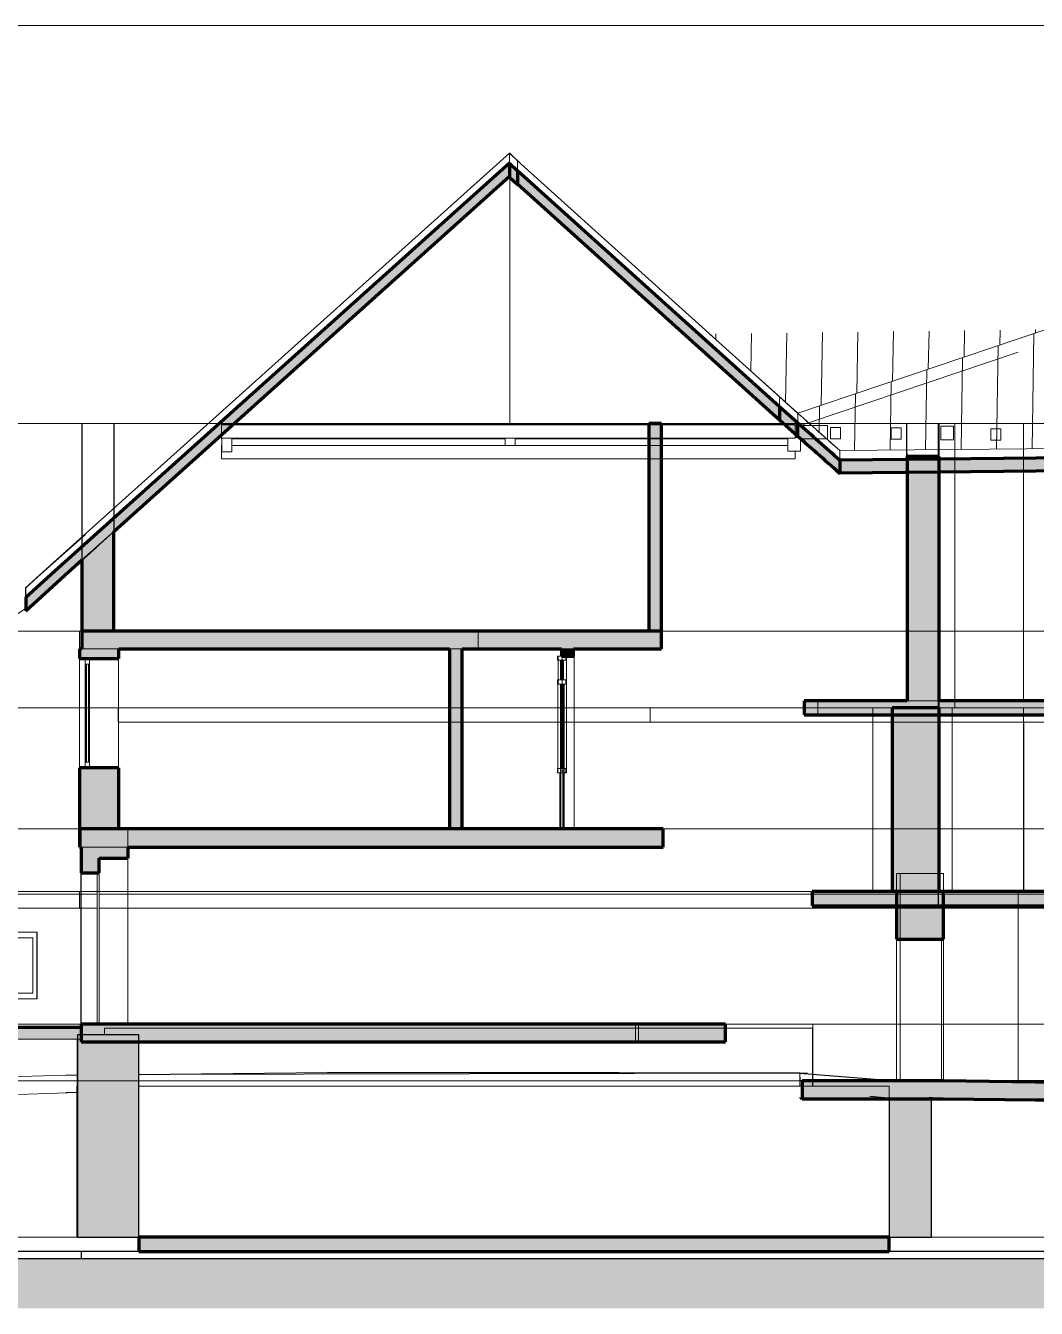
# Model space of a CAD drawing. Header units: millimetres. Extents: x -27417 to 27061, y -4000 to 14060.
# Drawn here: x -9175 to 5052, y -4000 to 14050 of the extents above; entities that cross this region are included whole.
import ezdxf

# ---------------------------------------------------------------- set-up
doc = ezdxf.new("R2010")
doc.units = ezdxf.units.MM
doc.linetypes.add('Verdeckt', pattern=[3, 2, -1])
for name, color, linetype, lineweight in [('A-DOOR', 31, 'Continuous', 18), ('A-FLOR', 192, 'Continuous', 18), ('A-FLOR-FNSH', 192, 'Continuous', 70), ('A-FLOR-LEVL', 51, 'Continuous', 9), ('A-FLOR-MCUT', 51, 'Continuous', 18), ('A-FLOR-PATT', 8, 'Continuous', 70), ('A-GLAZ', 151, 'Continuous', 18), ('A-GLAZ-CURT', 52, 'Continuous', 18), ('A-GLAZ-CWMG', 51, 'Continuous', 18), ('A-MASS', 70, 'Continuous', 18), ('A-ROOF', 132, 'Continuous', 18), ('A-ROOF-FNSH', 132, 'Continuous', 18), ('A-ROOF-PATT', 132, 'Continuous', 18), ('A-WALL', 113, 'Continuous', 18), ('A-WALL-PATT', 111, 'Continuous', 70), ('C-BLDG-PADS', 91, 'Continuous', 18), ('C-TOPO', 7, 'Continuous', 18), ('S-BEAM', 12, 'Continuous', 18), ('S-COLS', 52, 'Continuous', 18), ('S-STRS', 31, 'Continuous', 18)]:
    doc.layers.add(name, color=color, linetype=linetype, lineweight=lineweight)
pattern_1 = [(45, (1236.464, -253.343), (4.27728892, 7.12834346), [32.258, -16.129]), (135, (1236.464, -253.343), (4.27658181, -7.12763635), [32.258, -16.129])]

# ---------------------------------------------------------------- blocks, each defined once
blk = doc.blocks.new('Pfosten rechteckig - 6 x 12-419947-Längsschnitt 2-2')
at = {"layer": 'A-GLAZ-CWMG'}
for p, q in [((-1682, 5179), (-1680, 5179)), ((-1682, 5119), (-1680, 5119)), ((-1680, 5119), (-1680, 5179)), ((-1680, 5179), (-1634, 5179)), ((-1644, 5119), (-1680, 5119)), ((-1605, 5119), (-1644, 5119)), ((-1634, 5179), (-1560, 5179)), ((-1560, 5119), (-1605, 5119)), ((-1560, 5179), (-1562, 5179)), ((-1562, 5119), (-1560, 5119)), ((-1560, 5179), (-1560, 5119))]:
    blk.add_line(p, q, dxfattribs=at)
blk = doc.blocks.new('Systemelement - Verglasung-421635-Längsschnitt 2-2')
at = {"layer": 'A-GLAZ-CURT'}
for p, q in [((-1614, 5119), (-1644, 5119)), ((-1644, 5119), (-1644, 4844)), ((-1644, 5119), (-1637, 5119)), ((-1637, 5119), (-1607, 5119)), ((-1637, 5119), (-1635, 5119)), ((-1635, 5119), (-1605, 5119)), ((-1635, 5119), (-1635, 4844)), ((-1614, 4844), (-1614, 5119)), ((-1607, 5119), (-1614, 5119)), ((-1605, 5119), (-1607, 5119)), ((-1605, 4844), (-1605, 5119)), ((-1644, 4844), (-1614, 4844)), ((-1637, 4844), (-1644, 4844)), ((-1637, 4844), (-1607, 4844)), ((-1635, 4844), (-1637, 4844)), ((-1637, 4844), (-1637, 4844)), ((-1637, 4844), (-1637, 4844)), ((-1635, 4844), (-1605, 4844)), ((-1614, 4844), (-1607, 4844)), ((-1607, 4844), (-1607, 4844)), ((-1607, 4844), (-1605, 4844)), ((-1607, 4844), (-1607, 4844))]:
    blk.add_line(p, q, dxfattribs=at)
blk = doc.blocks.new('Pfosten rechteckig - 6 x 12-420021-Längsschnitt 2-2')
at = {"layer": 'A-GLAZ-CWMG'}
for p, q in [((-1634, 5179), (-1680, 5179)), ((-1680, 5179), (-1680, 5179)), ((-1680, 5179), (-1634, 5179)), ((-1680, 5179), (-1680, 5119)), ((-1680, 5179), (-1680, 5119)), ((-1680, 5119), (-1680, 4844)), ((-1680, 5119), (-1680, 4844)), ((-1560, 5179), (-1634, 5179)), ((-1634, 5179), (-1560, 5179)), ((-1560, 5179), (-1560, 5179)), ((-1560, 5179), (-1560, 5179)), ((-1560, 4784), (-1560, 5179)), ((-1560, 5179), (-1560, 4784)), ((-1680, 4844), (-1680, 4784)), ((-1680, 4844), (-1680, 4784)), ((-1647, 4784), (-1680, 4784)), ((-1680, 4784), (-1680, 4784)), ((-1680, 4784), (-1647, 4784)), ((-1644, 4784), (-1647, 4784)), ((-1647, 4784), (-1644, 4784)), ((-1607, 4784), (-1644, 4784)), ((-1644, 4784), (-1607, 4784)), ((-1595, 4784), (-1607, 4784)), ((-1607, 4784), (-1595, 4784)), ((-1562, 4784), (-1595, 4784)), ((-1595, 4784), (-1562, 4784)), ((-1562, 4784), (-1562, 4784)), ((-1560, 4784), (-1562, 4784)), ((-1562, 4784), (-1562, 4784)), ((-1562, 4784), (-1560, 4784)), ((-1560, 4784), (-1560, 4784)), ((-1560, 4784), (-1560, 4784))]:
    blk.add_line(p, q, dxfattribs=at)
blk = doc.blocks.new('Systemelement - Holzverschalung-420022-Längsschnitt 2-2')
at = {"layer": 'A-GLAZ-CURT'}
for p, q in [((-1647, 4784), (-1644, 4784)), ((-1647, 3595), (-1647, 4784)), ((-1647, 4784), (-1645, 4784)), ((-1645, 4784), (-1644, 4784)), ((-1645, 4784), (-1645, 4784)), ((-1645, 4784), (-1645, 3595)), ((-1644, 4784), (-1607, 4784)), ((-1644, 4784), (-1607, 4784)), ((-1607, 4784), (-1595, 4784)), ((-1607, 4784), (-1597, 4784)), ((-1595, 4784), (-1597, 4784)), ((-1597, 4784), (-1597, 3595)), ((-1595, 3595), (-1595, 4784)), ((-1595, 4784), (-1595, 4784)), ((-1604, 3535), (-1654, 3535)), ((-1654, 3535), (-1654, 2750)), ((-1654, 3535), (-1647, 3535)), ((-1647, 3535), (-1647, 3595)), ((-1647, 3535), (-1597, 3535)), ((-1647, 3535), (-1647, 3535)), ((-1645, 3595), (-1645, 3565)), ((-1645, 3565), (-1595, 3565)), ((-1645, 3565), (-1645, 3535)), ((-1645, 3535), (-1645, 2750)), ((-1604, 2750), (-1604, 3535)), ((-1597, 3535), (-1604, 3535)), ((-1597, 3595), (-1597, 3535)), ((-1597, 3535), (-1597, 3535)), ((-1595, 3565), (-1595, 3595)), ((-1595, 3535), (-1595, 3565)), ((-1595, 2750), (-1595, 3535)), ((-1654, 2750), (-1604, 2750)), ((-1647, 2750), (-1654, 2750)), ((-1647, 2750), (-1597, 2750)), ((-1645, 2750), (-1647, 2750)), ((-1645, 2750), (-1595, 2750)), ((-1604, 2750), (-1597, 2750)), ((-1597, 2750), (-1595, 2750))]:
    blk.add_line(p, q, dxfattribs=at)
blk = doc.blocks.new('Pfosten rechteckig - 6 x 12-419829-Längsschnitt 2-2')
at = {"layer": 'A-GLAZ-CWMG'}
for p, q in [((-1569, 4844), (-1689, 4844)), ((-1689, 4844), (-1689, 4784)), ((-1689, 4844), (-1682, 4844)), ((-1689, 4784), (-1569, 4784)), ((-1689, 4784), (-1682, 4784)), ((-1682, 4784), (-1682, 4844)), ((-1682, 4844), (-1644, 4844)), ((-1644, 4784), (-1682, 4784)), ((-1644, 4844), (-1607, 4844)), ((-1607, 4784), (-1644, 4784)), ((-1607, 4844), (-1562, 4844)), ((-1562, 4784), (-1607, 4784)), ((-1569, 4784), (-1569, 4844)), ((-1562, 4844), (-1569, 4844)), ((-1569, 4784), (-1562, 4784)), ((-1562, 4844), (-1562, 4784))]:
    blk.add_line(p, q, dxfattribs=at)
blk = doc.blocks.new('Pfosten rechteckig - 6 x 12-419848-Längsschnitt 2-2')
at = {"layer": 'A-GLAZ-CWMG'}
for p, q in [((-1569, 5179), (-1689, 5179)), ((-1689, 5179), (-1689, 5119)), ((-1689, 5179), (-1682, 5179)), ((-1689, 5119), (-1569, 5119)), ((-1689, 5119), (-1682, 5119)), ((-1569, 5119), (-1569, 5179)), ((-1562, 5179), (-1569, 5179)), ((-1569, 5119), (-1562, 5119))]:
    blk.add_line(p, q, dxfattribs=at)
blk = doc.blocks.new('Pfosten rechteckig - 6 x 12-419950-Längsschnitt 2-2')
at = {"layer": 'A-GLAZ-CWMG'}
for p, q in [((-1644, 4844), (-1682, 4844)), ((-1682, 4844), (-1682, 4784)), ((-1682, 4844), (-1680, 4844)), ((-1682, 4784), (-1644, 4784)), ((-1682, 4784), (-1680, 4784)), ((-1680, 4784), (-1680, 4844)), ((-1680, 4844), (-1644, 4844)), ((-1647, 4784), (-1680, 4784)), ((-1644, 4784), (-1647, 4784)), ((-1644, 4844), (-1605, 4844)), ((-1607, 4844), (-1644, 4844)), ((-1607, 4784), (-1644, 4784)), ((-1644, 4784), (-1607, 4784)), ((-1562, 4844), (-1607, 4844)), ((-1595, 4784), (-1607, 4784)), ((-1607, 4784), (-1562, 4784)), ((-1605, 4844), (-1562, 4844)), ((-1562, 4784), (-1595, 4784)), ((-1562, 4844), (-1562, 4844)), ((-1562, 4844), (-1560, 4844)), ((-1562, 4844), (-1562, 4844)), ((-1562, 4784), (-1562, 4844)), ((-1560, 4844), (-1562, 4844)), ((-1562, 4784), (-1562, 4784)), ((-1560, 4784), (-1562, 4784)), ((-1562, 4784), (-1562, 4784)), ((-1562, 4784), (-1560, 4784)), ((-1560, 4844), (-1560, 4784))]:
    blk.add_line(p, q, dxfattribs=at)
blk = doc.blocks.new('Systemelement - Verglasung-419837-Längsschnitt 2-2')
at = {"layer": 'A-GLAZ-CURT'}
for p, q in [((-1614, 4784), (-1644, 4784)), ((-1644, 4784), (-1644, 3595)), ((-1644, 4784), (-1637, 4784)), ((-1637, 4784), (-1607, 4784)), ((-1637, 4784), (-1637, 3595)), ((-1614, 3595), (-1614, 4784)), ((-1607, 4784), (-1614, 4784)), ((-1607, 3595), (-1607, 4784)), ((-1644, 3595), (-1614, 3595)), ((-1637, 3595), (-1644, 3595)), ((-1637, 3595), (-1607, 3595)), ((-1614, 3595), (-1607, 3595))]:
    blk.add_line(p, q, dxfattribs=at)
blk = doc.blocks.new('Pfosten rechteckig - 6 x 12-V1-Längsschnitt 2-2')
at = {"layer": 'A-GLAZ-CWMG'}
for p, q in [((-1569, 3595), (-1689, 3595)), ((-1689, 3595), (-1689, 3535)), ((-1689, 3595), (-1682, 3595)), ((-1689, 3535), (-1569, 3535)), ((-1689, 3535), (-1682, 3535)), ((-1682, 3535), (-1682, 3595)), ((-1682, 3595), (-1644, 3595)), ((-1654, 3535), (-1682, 3535)), ((-1597, 3535), (-1654, 3535)), ((-1644, 3595), (-1607, 3595)), ((-1607, 3595), (-1562, 3595)), ((-1562, 3535), (-1597, 3535)), ((-1569, 3535), (-1569, 3595)), ((-1562, 3595), (-1569, 3595)), ((-1569, 3535), (-1562, 3535)), ((-1562, 3595), (-1562, 3535))]:
    blk.add_line(p, q, dxfattribs=at)
blk = doc.blocks.new('Pfosten rechteckig - 6 x 12-419849-Längsschnitt 2-2')
at = {"layer": 'A-GLAZ-CWMG'}
for p, q in [((-1644, 4844), (-1682, 4844)), ((-1682, 4844), (-1682, 4844)), ((-1682, 4844), (-1644, 4844)), ((-1682, 4844), (-1682, 4784)), ((-1682, 4844), (-1682, 4784)), ((-1682, 4784), (-1682, 3595)), ((-1682, 4784), (-1682, 3595)), ((-1607, 4844), (-1644, 4844)), ((-1644, 4844), (-1607, 4844)), ((-1562, 4844), (-1607, 4844)), ((-1607, 4844), (-1562, 4844)), ((-1562, 4844), (-1562, 4844)), ((-1562, 4844), (-1562, 4844)), ((-1562, 3535), (-1562, 4844)), ((-1562, 4844), (-1562, 3535)), ((-1682, 3595), (-1682, 3535)), ((-1682, 3595), (-1682, 3535)), ((-1654, 3535), (-1682, 3535)), ((-1682, 3535), (-1682, 3535)), ((-1682, 3535), (-1654, 3535)), ((-1597, 3535), (-1654, 3535)), ((-1654, 3535), (-1597, 3535)), ((-1562, 3535), (-1597, 3535)), ((-1597, 3535), (-1562, 3535)), ((-1562, 3535), (-1562, 3535)), ((-1562, 3535), (-1562, 3535))]:
    blk.add_line(p, q, dxfattribs=at)
blk = doc.blocks.new('Kantholz Träger - 140 x 190-422345-Längsschnitt 2-2')
at = {"layer": 'S-BEAM'}
for p, q in [((-6418, 8294), (-6418, 8433)), ((-6263, 8433), (-6418, 8433)), ((-6262, 8433), (-6263, 8433)), ((-408, 8433), (-6262, 8433)), ((-405, 8433), (-408, 8433)), ((-225, 8433), (-405, 8433)), ((1515, 8433), (-225, 8433)), ((1516, 8433), (1515, 8433)), ((1571, 8433), (1516, 8433)), ((1659, 8433), (1571, 8433)), ((1659, 8433), (1659, 8303)), ((-6418, 8293), (-6418, 8294)), ((-6418, 8243), (-6418, 8293)), ((-408, 8243), (-6418, 8243)), ((-405, 8243), (-408, 8243)), ((-225, 8243), (-405, 8243)), ((1659, 8243), (-225, 8243)), ((1659, 8303), (1659, 8243))]:
    blk.add_line(p, q, dxfattribs=at)
blk = doc.blocks.new('Kantholz Träger - 180 x 190-422673-Längsschnitt 2-2')
at = {"layer": 'S-BEAM'}
for p, q in [((-6418, 8433), (-6418, 8445)), ((-6249, 8445), (-6418, 8445)), ((-6244, 8445), (-6249, 8445)), ((-415, 8445), (-6244, 8445)), ((-405, 8445), (-415, 8445)), ((-235, 8445), (-405, 8445)), ((-234, 8445), (-235, 8445)), ((-225, 8445), (-234, 8445)), ((1501, 8445), (-225, 8445)), ((1502, 8445), (1501, 8445)), ((1514, 8445), (1502, 8445)), ((1626, 8445), (1514, 8445)), ((1659, 8445), (1626, 8445)), ((1659, 8445), (1659, 8433))]:
    blk.add_line(p, q, dxfattribs=at)
blk = doc.blocks.new('Kantholz Träger - 180 x 190-V2-Längsschnitt 2-2')
at = {"layer": 'S-BEAM'}
for p, q in [((-6418, 7953), (-6418, 8143)), ((-6414, 8143), (-6418, 8143)), ((-415, 8143), (-6274, 8143)), ((-405, 8143), (-415, 8143)), ((-235, 8143), (-405, 8143)), ((-234, 8143), (-235, 8143)), ((-225, 8143), (-234, 8143)), ((1554, 8143), (-225, 8143)), ((-415, 7953), (-6418, 7953)), ((-405, 7953), (-415, 7953)), ((-235, 7953), (-405, 7953)), ((-234, 7953), (-235, 7953)), ((-225, 7953), (-234, 7953)), ((1659, 7953), (-225, 7953)), ((1659, 8063), (1659, 7953))]:
    blk.add_line(p, q, dxfattribs=at)
blk = doc.blocks.new('Holzträger - 180 x 220-455513-Längsschnitt 2-2')
at = {"layer": 'S-COLS'}
for p, q in [((3683, 8450), (3683, 8084)), ((3903, 8450), (3683, 8450)), ((3903, 8086), (3903, 8450)), ((3683, 8084), (3683, 7953)), ((3683, 7953), (3683, 7771)), ((3903, 7956), (3903, 8086)), ((3903, 7773), (3903, 7956)), ((3683, 7771), (3683, 4550)), ((3903, 4550), (3903, 7773)), ((3683, 4550), (3683, 4450)), ((3903, 4450), (3903, 4550)), ((3903, 4450), (3683, 4450))]:
    blk.add_line(p, q, dxfattribs=at)
blk = doc.blocks.new('FP_4-Längsschnitt 2-2')
at = {"layer": 'A-ROOF-PATT'}
for p, q in [((1742, 8554), (1695, 8595)), ((1721, 8572), (1695, 8594)), ((1747, 8549), (1721, 8572))]:
    blk.add_line(p, q, dxfattribs=at)
blk = doc.blocks.new('Drehflügel 1-flg - Variabel - Drehflügel 1-flg - Variabel-523802-Längsschnitt 2-2')
at = {"layer": 'A-DOOR'}
for p, q in [((-8167, 2130), (-8169, 2130)), ((-8169, 2130), (-8169, 0)), ((-8167, 2130), (-8167, 0)), ((-8142, 2130), (-8167, 2130)), ((-8142, 0), (-8142, 2130)), ((-8169, 0), (-8167, 0)), ((-8167, 0), (-8142, 0))]:
    blk.add_line(p, q, dxfattribs=at)
blk = doc.blocks.new('Fenster 1-flg - Variabel - Fenster 1-flg - Variabel-530779-Längsschnitt 2-2')
at = {"layer": 'A-GLAZ'}
for p, q in [((-9016, 1295), (-10446, 1295)), ((-10446, 355), (-10446, 1295)), ((-9016, 1295), (-9016, 355)), ((-9016, 1295), (-9016, 355)), ((-9016, 1295), (-9016, 1295)), ((-10386, 1215), (-10386, 435)), ((-10386, 1215), (-9076, 1215)), ((-10386, 1215), (-10386, 435)), ((-9076, 435), (-9076, 1215)), ((-10386, 435), (-9765, 435)), ((-9725, 435), (-9076, 435)), ((-9765, 355), (-10446, 355)), ((-9724, 355), (-9725, 355)), ((-9016, 355), (-9707, 355)), ((-9016, 355), (-9016, 355))]:
    blk.add_line(p, q, dxfattribs=at)
blk = doc.blocks.new('Fenster 1-flg - Variabel - Fenster 1-flg - Variabel-531468-Längsschnitt 2-2')
at = {"layer": 'A-GLAZ'}
for p, q in [((-8335, 5145), (-8338, 5145)), ((-8338, 3605), (-8338, 5145)), ((-8337, 5065), (-8337, 3685)), ((-8337, 5065), (-8335, 5065)), ((-8275, 5145), (-8335, 5145)), ((-8335, 5145), (-8335, 5065)), ((-8335, 5065), (-8275, 5065)), ((-8322, 5065), (-8322, 3685)), ((-8290, 5065), (-8320, 5065)), ((-8320, 5065), (-8320, 3685)), ((-8290, 3685), (-8290, 5065)), ((-8277, 5065), (-8277, 3685)), ((-8275, 5065), (-8275, 5145)), ((-8337, 3685), (-8335, 3685)), ((-8275, 3685), (-8335, 3685)), ((-8335, 3685), (-8335, 3605)), ((-8320, 3685), (-8290, 3685)), ((-8275, 3605), (-8275, 3685)), ((-8335, 3605), (-8338, 3605)), ((-8335, 3605), (-8275, 3605))]:
    blk.add_line(p, q, dxfattribs=at)
blk = doc.blocks.new('Drehflügel 1-flg - Variabel - Drehflügel 1-flg - Variabel-535766-Längsschnitt 2-2')
at = {"layer": 'A-DOOR'}
for p, q in [((3718, 1194), (3718, -800)), ((3743, 1194), (3718, 1194)), ((3743, -800), (3743, 1194)), ((3718, -800), (3743, -800))]:
    blk.add_line(p, q, dxfattribs=at)
blk = doc.blocks.new('Kantholz Träger - 140 x 160-V7-Längsschnitt 2-2')
at = {"layer": 'S-BEAM'}
for p, q in [((7278, 8382), (7138, 8382)), ((7138, 8382), (7138, 8222)), ((7278, 8222), (7278, 8382)), ((7138, 8222), (7278, 8222))]:
    blk.add_line(p, q, dxfattribs=at)
blk = doc.blocks.new('Kantholz Träger - 180 x 190-V8-Längsschnitt 2-2')
at = {"layer": 'S-BEAM'}
for p, q in [((3888, 8412), (3708, 8412)), ((3708, 8412), (3708, 8222)), ((3888, 8222), (3888, 8412)), ((3708, 8222), (3888, 8222))]:
    blk.add_line(p, q, dxfattribs=at)
blk = doc.blocks.new('Kantholz Träger - 180 x 190-540965-Längsschnitt 2-2')
at = {"layer": 'S-BEAM'}
for p, q in [((1554, 8243), (1554, 8063)), ((1718, 8253), (1659, 8253)), ((1734, 8253), (1718, 8253)), ((1734, 8239), (1734, 8253)), ((1734, 8063), (1734, 8239)), ((1554, 8063), (1734, 8063))]:
    blk.add_line(p, q, dxfattribs=at)
blk = doc.blocks.new('Kantholz Träger - 140 x 190-541310-Längsschnitt 2-2')
at = {"layer": 'S-BEAM'}
for p, q in [((-2424, 8243), (-2424, 8143)), ((-2284, 8143), (-2284, 8243))]:
    blk.add_line(p, q, dxfattribs=at)
blk = doc.blocks.new('Kantholz Träger - 140 x 190-540832-Längsschnitt 2-2')
at = {"layer": 'S-BEAM'}
for p, q in [((-6414, 8243), (-6414, 8053)), ((-6274, 8053), (-6274, 8243)), ((-6414, 8053), (-6274, 8053))]:
    blk.add_line(p, q, dxfattribs=at)
blk = doc.blocks.new('Kantholz Träger - 140 x 190-541551-Längsschnitt 2-2')
at = {"layer": 'S-BEAM'}
for p, q in [((1695, 8424), (1659, 8424)), ((1735, 8424), (1695, 8424)), ((1886, 8424), (1735, 8424)), ((1887, 8424), (1886, 8424)), ((1886, 8424), (1886, 8424)), ((2114, 8424), (1887, 8424)), ((2114, 8424), (2114, 8234)), ((-6418, 8234), (-6418, 8243)), ((-6414, 8234), (-6418, 8234)), ((-2424, 8234), (-6274, 8234)), ((-417, 8234), (-2284, 8234)), ((-416, 8234), (-416, 8234)), ((-405, 8234), (-416, 8234)), ((-237, 8234), (-405, 8234)), ((-234, 8234), (-237, 8234)), ((-225, 8234), (-234, 8234)), ((1554, 8234), (-225, 8234)), ((1739, 8234), (1734, 8234)), ((1748, 8234), (1739, 8234)), ((1950, 8234), (1748, 8234)), ((2101, 8234), (1950, 8234)), ((2101, 8234), (2101, 8234)), ((2114, 8234), (2101, 8234))]:
    blk.add_line(p, q, dxfattribs=at)

msp = doc.modelspace()

# ---------------------------------------------------------------- hatches: boundary and pattern name
at = {"layer": 'A-FLOR-PATT', "lineweight": 18, "transparency": 33554534}
for points in [[(-3030, 5280), (-225, 5280), (-225, 5530), (-8384, 5530), (-8384, 5280), (-3210, 5280)], [(6632, 4350), (11821, 4350), (11821, 4550), (1786, 4550), (1786, 4350), (3227, 4350)], [(-200, 2490), (-200, 2750), (-8415, 2750), (-8415, 2490), (-3583, 2490)], [(12073, 1664), (12073, 1864), (1898, 1864), (1898, 1664), (10037, 1664)], [(-178, -250), (675, -250), (675, 0), (-8392, 0), (-8392, -250), (-3583, -250)], [(10936, -1066), (12323, -1066), (12323, -816), (10936, -816), (5041, -815), (3740, -800), (1755, -800), (1755, -1050), (3740, -1050), (5041, -1065), (6632, -1065)], [(-7584, -3200), (2978, -3200), (2978, -3000), (-7584, -3000)]]:
    msp.add_hatch(color=256, dxfattribs=at).paths.add_polyline_path(points, flags=0)
at = {"layer": 'A-MASS'}
h = msp.add_hatch(color=256, dxfattribs=at)
h.paths.add_polyline_path([(-7584, -3000), (-7584, -150), (-8444, -150), (-8444, -3000)], flags=0)
h.paths.add_polyline_path([(3578, -3000), (3578, -1050), (2978, -1050), (2978, -3000)], flags=0)
at = {"layer": 'A-ROOF-PATT', "transparency": 33554534}
for points in [[(-9172, 5817), (-8622, 6317), (-2362, 11932), (-2362, 12120), (-8717, 6419), (-9172, 6006)], [(-2252, 11814), (-2252, 12009), (-2362, 12115), (-2362, 11920)], [(1438, 8503), (1438, 8691), (-2252, 12014), (-2252, 11825), (542, 9310)], [(1695, 8271), (1695, 8459), (1438, 8691), (1438, 8502), (1525, 8424)], [(2286, 7749), (2286, 7936), (1950, 8234), (1695, 8460), (1695, 8273), (1892, 8098), (2089, 7924), (2221, 7807)], [(12358, 7694), (12358, 7880), (5684, 7974), (2286, 7939), (2286, 7756), (5559, 7790), (12321, 7695)]]:
    msp.add_hatch(color=256, dxfattribs=at).paths.add_polyline_path(points, flags=0)
at = {"layer": 'A-ROOF-PATT'}
h = msp.add_hatch(dxfattribs=at)
h.set_pattern_fill('FP_2', color=256, style=0, pattern_type=2)
h.set_pattern_definition([(135.959, (-2358.419, 12252.524), (-0.6612298, -0.0004604), [])])
edge = h.paths.add_edge_path(flags=0)
edge.add_line((-2224, 12123), (-2357, 12252))
edge.add_line((-2357, 12252), (-2362, 12254))
edge.add_line((-2362, 12254), (-2252, 12148))
edge.add_line((-2252, 12148), (-2224, 12123))
h = msp.add_hatch(dxfattribs=at)
h.set_pattern_fill('FP_3', color=256, style=0, pattern_type=2)
h.set_pattern_definition([(138.002, (-2284.702, 12176.604), (-0.181289369, 0.0004057798), [])])
h.paths.add_polyline_path([(1695, 8595), (386, 9774), (-2224, 12123), (-2252, 12148), (1438, 8826), (1695, 8595)], flags=0)
h = msp.add_hatch(dxfattribs=at)
h.set_pattern_fill('FP_7', color=256, style=0, pattern_type=2)
h.set_pattern_definition([(88.874, (5087.8, 12142.45), (-499.934, -0.003), [])])
h.paths.add_polyline_path([(1695, 8595), (1695, 8595), (5185, 9774), (457, 9710), (1588, 8691)], flags=0)
h = msp.add_hatch(dxfattribs=at)
h.set_pattern_fill('FP_5', color=256, style=0, pattern_type=2)
h.set_pattern_definition([(89.162, (7519.5, 9958.7), (-499.962, 0.0001), [])])
h.paths.add_polyline_path([(2286, 8070), (5773, 8105), (8512, 9808), (5185, 9774), (1695, 8595), (2221, 8128)], flags=0)
h = msp.add_hatch(dxfattribs=at)
h.set_pattern_fill('FP_4', color=256, style=0, pattern_type=2)
h.set_pattern_definition([(137.941, (-346.022, 10430.461), (-0.619536116, 3.294e-05), [])])
h.paths.add_polyline_path([(1695, 8594), (1695, 8595), (1438, 8826), (1695, 8594)], flags=0)
h = msp.add_hatch(dxfattribs=at)
h.set_pattern_fill('FP_1', color=256, style=0, pattern_type=2)
h.set_pattern_definition([(42.306, (-5781.017, 9203.797), (-2.8867757, -8.08e-05), [])])
h.paths.add_polyline_path([(-9175, 6141), (-9172, 6141), (-8785, 6494)], flags=0)
at = {"layer": 'A-WALL-PATT', "lineweight": 18, "transparency": 33554534}
for points in [[(-225, 5530), (-225, 8450), (-405, 8450), (-405, 5530)], [(3682, 4550), (3682, 7988), (3232, 7991), (3232, 4550)], [(-8384, 5530), (-7934, 5530), (-7934, 6934), (-8384, 6531), (-8384, 6103)], [(-3030, 2750), (-3030, 5280), (-3210, 5280), (-3210, 2750)], [(-1464, 5179), (-1464, 5280), (-1634, 5280), (-1634, 5179)], [(3682, 1864), (3682, 4450), (3022, 4450), (3022, 1864), (3227, 1864)], [(-7839, 2336), (-7732, 2336), (-7732, 2490), (-8392, 2490), (-8392, 2336), (-8142, 2336)], [(-8142, 2130), (-8142, 2336), (-8392, 2336), (-8392, 2130)], [(3083, 1194), (3743, 1194), (3743, 1864), (3083, 1864)]]:
    msp.add_hatch(color=256, dxfattribs=at).paths.add_polyline_path(points, flags=0)
h = msp.add_hatch(color=256, dxfattribs=at)
h.paths.add_polyline_path([(-7865, 2750), (-7865, 3605), (-8415, 3605), (-8415, 2750)], flags=0)
h.paths.add_polyline_path([(-8415, 5145), (-7865, 5145), (-7865, 5280), (-8415, 5280)], flags=0)
at = {"layer": 'C-TOPO'}
h = msp.add_hatch(dxfattribs=at)
h.set_pattern_fill('FP_10', color=256, style=0, pattern_type=2)
h.set_pattern_definition(pattern_1)
h.paths.add_polyline_path([(-8392, -4000), (-8392, -3300), (-9771, -3300), (-9771, -4000), (-8532, -4000)], flags=0)
h = msp.add_hatch(dxfattribs=at)
h.set_pattern_fill('FP_10', color=256, style=0, pattern_type=2)
h.set_pattern_definition(pattern_1)
h.paths.add_polyline_path([(16718, -4000), (17033, -4000), (17033, -3300), (-8392, -3300), (-8392, -4000), (13442, -4000)], flags=0)
at = {"layer": 'S-STRS'}
h = msp.add_hatch(dxfattribs=at)
h.set_pattern_fill('FP_12', color=256, style=0, pattern_type=2)
h.set_pattern_definition([(0, (1179.314, -310.493), (0, 3), [])])
h.paths.add_polyline_path([(-9771, -60), (-8392, -60), (-8392, -30), (-9771, -30)], flags=0)
h = msp.add_hatch(dxfattribs=at)
h.set_pattern_fill('FP_11', color=256, style=0, pattern_type=2)
h.set_pattern_definition([(45, (1179.314, -310.493), (-1.7960512, 1.7960512), []), (45, (1181.11, -310.493), (-1.7960512, 1.7960512), [1.27, -1.27])])
h.paths.add_polyline_path([(-9771, -212), (-8392, -212), (-8392, -60), (-9771, -60)], flags=0)

# ---------------------------------------------------------------- linework, layer by layer
at = {"layer": 'A-FLOR'}
for p, q in [((-3030, 5280), (-1464, 5280)), ((1976, 4550), (1976, 4350)), ((3672, 4550), (3672, 4350)), ((3672, 4550), (3673, 4550)), ((3674, 4550), (3674, 4350)), ((-7871, 4450), (-7871, 4250)), ((3022, 4450), (-7871, 4450)), ((-385, 4450), (-385, 4250)), ((3865, 4450), (3682, 4450)), ((11800, 4450), (3903, 4450)), ((-7871, 4250), (3014, 4250)), ((3014, 4250), (12321, 4250)), ((-8419, 2490), (-8419, 2750)), ((-219, 2750), (-219, 2490)), ((-8415, 2490), (-8419, 2490)), ((-8392, 2490), (-7732, 2490)), ((-8394, 1829), (-13118, 1829)), ((-8419, 1864), (-8419, 1629)), ((-8395, 1864), (-8394, 1864)), ((-8394, 1864), (-8169, 1864)), ((-8394, 1829), (-8169, 1829)), ((-8142, 1864), (1898, 1864)), ((-8142, 1829), (4798, 1829)), ((3670, 1864), (3670, 1629)), ((11706, 1829), (3670, 1829)), ((3672, 1864), (3672, 1629)), ((3674, 1864), (3674, 1664)), ((-8394, 1629), (-13118, 1629)), ((-8169, 1629), (-8394, 1629)), ((3743, 1629), (-8142, 1629)), ((11706, 1629), (3743, 1629)), ((-8395, 0), (-8395, -30)), ((-590, 0), (-590, -250)), ((-550, 0), (-550, -250)), ((670, 0), (670, -250)), ((-8451, -712), (-9610, -750)), ((1722, -690), (-7584, -710)), ((1722, -875), (1722, -690)), ((1726, -800), (1722, -690)), ((-9610, -1000), (-8451, -962)), ((1725, -1029), (1726, -1050)), ((-7592, -3000), (-7592, -3200))]:
    msp.add_line(p, q, dxfattribs=at)
at = {"layer": 'A-FLOR', "lineweight": 25}
for p, q in [((-8609, -717), (-8452, -712)), ((-7584, -708), (-4928, -680)), ((-7584, -708), (-7318, -706)), ((1722, -690), (-4928, -680)), ((-4928, -680), (-819, -680)), ((-819, -680), (1722, -690)), ((1722, -690), (1831, -690)), ((1722, -690), (3073, -800)), ((1755, -800), (1726, -800)), ((3073, -800), (2990, -783)), ((3542, -782), (3718, -798)), ((3736, -800), (5041, -815)), ((3743, -800), (3740, -800)), ((6711, -800), (3743, -800)), ((-8453, -962), (-8609, -967)), ((1726, -1050), (1755, -1050)), ((3073, -1050), (2707, -1020)), ((2990, -1033), (3073, -1050)), ((3736, -1050), (3542, -1032)), ((5041, -1065), (3736, -1050)), ((3740, -1050), (12309, -1050))]:
    msp.add_line(p, q, dxfattribs=at)
at = {"layer": 'A-FLOR-FNSH', "color": 7}
for p, q in [((-225, 5530), (-8384, 5530)), ((-8384, 5530), (-8384, 5280)), ((-225, 5280), (-225, 5530)), ((-7865, 5280), (-3210, 5280)), ((-3030, 5280), (-1634, 5280)), ((-1464, 5280), (-225, 5280)), ((3232, 4550), (1786, 4550)), ((1786, 4550), (1786, 4350)), ((7645, 4550), (3682, 4550)), ((1786, 4350), (11821, 4350)), ((-200, 2750), (-8415, 2750)), ((-8415, 2750), (-8415, 2490)), ((-200, 2490), (-200, 2750)), ((-8415, 2490), (-8392, 2490)), ((-7732, 2490), (-200, 2490)), ((12073, 1864), (1898, 1864)), ((1898, 1864), (1898, 1664)), ((1898, 1664), (6486, 1664)), ((675, 0), (-8392, 0)), ((-8392, 0), (-8392, -250)), ((675, -250), (675, 0)), ((-8392, -250), (675, -250)), ((3740, -800), (1755, -800)), ((1755, -800), (1755, -1050)), ((5041, -815), (3740, -800)), ((10936, -816), (5041, -815)), ((1755, -1050), (3740, -1050)), ((3740, -1050), (5041, -1065)), ((5041, -1065), (10936, -1066)), ((2978, -3000), (-7584, -3000)), ((-7584, -3000), (-7584, -3200)), ((2978, -3200), (2978, -3000)), ((-7584, -3200), (2978, -3200))]:
    msp.add_line(p, q, dxfattribs=at)
at = {"layer": 'A-FLOR-LEVL', "linetype": 'Verdeckt'}
for p, q in [((-19898, 14050), (21390, 14050)), ((-19898, 8450), (21390, 8450)), ((-19898, 5530), (21390, 5530)), ((-19898, 4450), (21390, 4450)), ((-19898, 2750), (21390, 2750)), ((-19898, 1864), (21390, 1864)), ((-19898, 0), (21390, 0)), ((-19898, -800), (21390, -800)), ((-19898, -3000), (21390, -3000))]:
    msp.add_line(p, q, dxfattribs=at)
at = {"layer": 'A-FLOR-MCUT'}
msp.add_line((3672, 4550), (3232, 4550), dxfattribs=at)
at = {"layer": 'A-MASS', "lineweight": 25}
for p, q in [((-8444, -150), (-8444, -3000)), ((-7584, -150), (-8444, -150)), ((-7584, -3000), (-7584, -150)), ((3578, -1050), (2978, -1050)), ((2978, -1050), (2978, -3000)), ((3578, -3000), (3578, -1050)), ((-8444, -3000), (-7584, -3000)), ((2978, -3000), (3578, -3000))]:
    msp.add_line(p, q, dxfattribs=at)
at = {"layer": 'A-MASS'}
for p, q in [((-8452, -212), (-8452, -712)), ((-8452, -712), (-8452, -800)), ((-8452, -875), (-8456, -875)), ((-8456, -875), (-8456, -962)), ((-8452, -800), (-8452, -875)), ((-2087, -875), (-7584, -875)), ((1725, -875), (-2087, -875)), ((1755, -875), (1725, -875)), ((2978, -875), (1755, -875)), ((2978, -1050), (2978, -875)), ((-8456, -962), (-8456, -965)), ((-8456, -965), (-8456, -3000)), ((2978, -1050), (2978, -3000)), ((-8456, -3000), (-8444, -3000)), ((2978, -3000), (-7584, -3000))]:
    msp.add_line(p, q, dxfattribs=at)
at = {"layer": 'A-ROOF', "color": 7, "lineweight": 70}
for p, q in [((-8717, 6419), (-2362, 12120)), ((-2362, 12120), (-2362, 11920)), ((-2362, 12115), (-2252, 12009)), ((-2362, 11920), (-2252, 11814)), ((-2252, 12014), (-2252, 11814)), ((-2252, 12014), (1438, 8691)), ((-2252, 11825), (1438, 8503)), ((1438, 8691), (1438, 8502)), ((1438, 8691), (1695, 8459)), ((1438, 8502), (1695, 8271)), ((1695, 8271), (1695, 8460)), ((2286, 7939), (5684, 7974)), ((2286, 7939), (2286, 7749)), ((2286, 7756), (5559, 7790)), ((-9172, 6006), (-8717, 6419)), ((-9172, 5817), (-8622, 6317)), ((-9172, 6006), (-9172, 5817))]:
    msp.add_line(p, q, dxfattribs=at)
at = {"layer": 'A-ROOF'}
for p, q in [((-2362, 12254), (-2357, 12252)), ((-2252, 12148), (-2224, 12123)), ((-2357, 11929), (-2362, 11932)), ((-2362, 11920), (-2357, 11918)), ((-2252, 11825), (-2224, 11800)), ((-2224, 11789), (-2252, 11814)), ((5185, 9774), (1695, 8595)), ((1695, 8595), (457, 9710)), ((1528, 8433), (457, 9398)), ((457, 9387), (1516, 8433)), ((1846, 8460), (4794, 9457)), ((1438, 8826), (1695, 8595)), ((1571, 8383), (1438, 8503)), ((1438, 8502), (1571, 8383)), ((1695, 8595), (1991, 8332)), ((1695, 8595), (1695, 8460)), ((1659, 8397), (1695, 8409)), ((1695, 8282), (1659, 8314)), ((1659, 8304), (1695, 8272)), ((1695, 8272), (1659, 8304)), ((1659, 8303), (1695, 8271)), ((1695, 8409), (1846, 8460)), ((1846, 8460), (1846, 8460)), ((1991, 8332), (1991, 8332)), ((1991, 8332), (2286, 8070)), ((1727, 8253), (1695, 8282)), ((1695, 8274), (1718, 8253)), ((2286, 7756), (1734, 8247)), ((-9175, 6141), (-8333, 6891)), ((-8175, 6711), (-9015, 5962)), ((-8785, 6494), (-9175, 6141)), ((-9175, 6141), (-9172, 6141)), ((-9175, 5817), (-9175, 6141)), ((-9015, 5962), (-8622, 6317)), ((-9172, 5817), (-9175, 5817))]:
    msp.add_line(p, q, dxfattribs=at)
at = {"layer": 'A-ROOF', "color": 252, "lineweight": 70}
for p, q in [((-7934, 6934), (-2362, 11932)), ((-8622, 6317), (-8384, 6531))]:
    msp.add_line(p, q, dxfattribs=at)
at = {"layer": 'A-ROOF', "flags": 128}
for points in [[(1695, 8595), (1695, 8594), (1695, 8594)], [(1734, 8239), (1991, 8011), (2286, 7749)], [(-9175, 5850), (-9175, 5850), (-9175, 5850)]]:
    msp.add_lwpolyline(points, dxfattribs=at)
at = {"layer": 'A-ROOF', "color": 7, "lineweight": 70}
msp.add_open_spline([(1695, 8460), (1794, 8373), (1991, 8198), (2188, 8023), (2286, 7936)], degree=3, dxfattribs=at)
msp.add_open_spline([(1695, 8273), (1783, 8196), (1980, 8021), (2177, 7846), (2286, 7749)], degree=3, knots=[0, 0, 0, 0, 0.444444, 1, 1, 1, 1], dxfattribs=at)
at = {"layer": 'A-ROOF-FNSH', "color": 250}
for p, q in [((-2362, 12254), (-8785, 6494)), ((-2362, 12254), (-2362, 12120)), ((-2252, 12148), (-2252, 12014)), ((1438, 8691), (1438, 8826)), ((1695, 8594), (1438, 8826)), ((5773, 8105), (2286, 8070)), ((2286, 8070), (2286, 7939)), ((-8785, 6494), (-9172, 6141)), ((-9172, 6141), (-9172, 6006))]:
    msp.add_line(p, q, dxfattribs=at)
at = {"layer": 'A-ROOF-FNSH', "color": 253}
for p, q in [((-2252, 12148), (-2362, 12254)), ((1438, 8826), (-2252, 12148))]:
    msp.add_line(p, q, dxfattribs=at)
at = {"layer": 'A-ROOF-FNSH', "color": 250}
msp.add_open_spline([(2286, 8070), (2199, 8147), (2002, 8322), (1805, 8497), (1695, 8594)], degree=3, knots=[0, 0, 0, 0, 0.444444, 1, 1, 1, 1], dxfattribs=at)
at = {"layer": 'A-WALL'}
for p, q in [((-2359, 11930), (-6244, 8445)), ((-6244, 8445), (-2359, 11930)), ((-2359, 11930), (-2359, 8450)), ((-2359, 8450), (-2359, 11930)), ((-8384, 6719), (-8384, 8450)), ((-8384, 8450), (-7930, 8450)), ((-8378, 8450), (-8378, 6723)), ((-7935, 8450), (-7935, 7121)), ((-7930, 7126), (-7930, 8450)), ((-2359, 8450), (-405, 8450)), ((-417, 8450), (-417, 8445)), ((-417, 8450), (-417, 8445)), ((-416, 8445), (-416, 8450)), ((-234, 8450), (-234, 8433)), ((-225, 8450), (1695, 8450)), ((1695, 8450), (1858, 8450)), ((1858, 8450), (1858, 8450)), ((11821, 8450), (1858, 8450)), ((3224, 8079), (3224, 8450)), ((3231, 8079), (3228, 8450)), ((3672, 8084), (3672, 8450)), ((3673, 8084), (3673, 8450)), ((3674, 8450), (3674, 8084)), ((3678, 8450), (3681, 8084)), ((4872, 8450), (4872, 8096)), ((4872, 8096), (4872, 8450)), ((4873, 8096), (4873, 8450)), ((4873, 8450), (4873, 8096)), ((-6418, 8289), (-7934, 6930)), ((-7934, 6930), (-6418, 8289)), ((-417, 8243), (-417, 8143)), ((-417, 8243), (-417, 8143)), ((-416, 8143), (-416, 8243)), ((-234, 8243), (-234, 5530)), ((-417, 7953), (-417, 5530)), ((-417, 7953), (-417, 5530)), ((-416, 5530), (-416, 7953)), ((3224, 4550), (3224, 8079)), ((3232, 7991), (3231, 8079)), ((3672, 5530), (3672, 8084)), ((3673, 4550), (3673, 8084)), ((3674, 8084), (3674, 4550)), ((3681, 8084), (3682, 7988)), ((4872, 8096), (4872, 4550)), ((4872, 4550), (4872, 8096)), ((4873, 4550), (4873, 8096)), ((4873, 8096), (4873, 4550)), ((-7935, 7121), (-7935, 6933)), ((-7930, 6938), (-7930, 7126)), ((-7934, 6934), (-8384, 6531)), ((-7934, 6930), (-8384, 6526)), ((-7935, 6933), (-7935, 5530)), ((-7930, 6933), (-7930, 6938)), ((-7930, 5530), (-7930, 6933)), ((-8384, 6531), (-8384, 6719)), ((-8378, 6723), (-8378, 6535)), ((-8384, 6527), (-8773, 6178)), ((-8596, 6336), (-8384, 6526)), ((-8378, 6535), (-8378, 5530)), ((-9015, 5962), (-9175, 5820)), ((-9125, 5864), (-9175, 5819)), ((-8419, 5530), (-8419, 2750)), ((-8384, 5530), (-8419, 5530)), ((-8418, 5530), (3672, 5530)), ((-8418, 2750), (-8418, 5530)), ((-2804, 5280), (-2804, 5530)), ((-236, 5530), (-236, 5280)), ((-234, 5530), (-234, 5529)), ((-234, 5529), (-234, 5280)), ((3672, 5530), (3672, 4450)), ((-8419, 5280), (-8419, 2750)), ((-8419, 5280), (-8384, 5280)), ((-3030, 5280), (-8384, 5280)), ((-7868, 5280), (-7868, 2750)), ((-3216, 5280), (-3216, 2750)), ((-3036, 2750), (-3036, 5280)), ((-1625, 5280), (-1625, 2750)), ((-1454, 2750), (-1454, 5280)), ((-8418, 3605), (-8418, 5145)), ((-8415, 5145), (-8418, 5145)), ((-7868, 5145), (-7868, 3605)), ((-1625, 2750), (-1625, 5179)), ((-1464, 5179), (-1455, 5179)), ((-1455, 5179), (-1455, 2750)), ((3673, 4550), (3682, 4550)), ((2750, 4450), (2750, 1864)), ((3013, 4450), (3013, 2750)), ((3014, 4450), (3014, 1864)), ((3014, 2750), (3014, 4450)), ((3672, 4250), (3672, 4450)), ((3674, 1864), (3674, 4450)), ((3865, 1864), (3865, 4450)), ((4869, 4450), (4869, 1864)), ((4872, 4450), (4872, 4250)), ((3014, 4250), (3014, 4250)), ((4878, 1864), (4878, 4250)), ((-8418, 3605), (-8415, 3605)), ((-8419, 2750), (-8419, 2750)), ((-8419, 2750), (-8415, 2750)), ((-8396, 2750), (-8396, 1864)), ((-8395, 1864), (-8395, 2750)), ((-7735, 2750), (-7735, 0)), ((-7735, 0), (-7735, 2750)), ((-200, 2750), (3014, 2750)), ((3013, 2750), (3013, 1864)), ((3014, 1864), (3014, 2750)), ((-8397, 2490), (-8397, 0)), ((-7737, 0), (-7737, 2490)), ((-8395, 0), (-8395, 2336)), ((-8395, 2336), (-8392, 2336)), ((-8395, 2336), (-8395, 0)), ((-8142, 2336), (-8145, 2336)), ((-8145, 2130), (-8145, 2336)), ((-7735, 2336), (-7735, 0)), ((-8394, 0), (-8394, 2130)), ((-8392, 2130), (-8394, 2130)), ((3743, 2120), (3083, 2120)), ((3083, 1864), (3083, 2120)), ((3133, 2120), (3133, -800)), ((3743, 1864), (3743, 2120)), ((-13418, 1864), (-8395, 1864)), ((-8396, 1864), (-8396, -30)), ((-8395, -30), (-8395, 1864)), ((4798, -800), (4798, 1864)), ((-9014, 1295), (-10446, 1295)), ((-9016, 1295), (-9016, 355)), ((-9014, 355), (-9014, 1295)), ((3083, 1194), (3083, -800)), ((-9707, 355), (-9014, 355)), ((-8392, 0), (-8397, 0)), ((1907, 0), (675, 0)), ((1905, -705), (1905, 0)), ((1907, 0), (1907, -780)), ((-8067, -150), (-8067, -59)), ((-8067, -59), (1906, -59)), ((-8064, -59), (-8064, -150)), ((1903, -59), (1903, -705)), ((1906, -875), (1906, -59)), ((1903, -705), (1903, -875)), ((1905, -780), (1905, -705)), ((-13409, -800), (-8451, -800)), ((1906, -875), (-7584, -875)), ((1905, -780), (3083, -780))]:
    msp.add_line(p, q, dxfattribs=at)
at = {"layer": 'A-WALL', "color": 7, "lineweight": 70}
for p, q in [((-405, 8450), (-405, 5530)), ((-225, 8450), (-405, 8450)), ((-225, 5530), (-225, 8450)), ((3232, 7991), (3232, 4550)), ((3682, 7988), (3232, 7991)), ((3682, 4550), (3682, 7988)), ((-7934, 5530), (-7934, 6934)), ((-8384, 6531), (-8384, 5530)), ((-8415, 5280), (-8415, 5145)), ((-8384, 5280), (-8415, 5280)), ((-7865, 5145), (-7865, 5280)), ((-3210, 5280), (-3210, 2750)), ((-3030, 2750), (-3030, 5280)), ((-1634, 5280), (-1634, 5179)), ((-1464, 5179), (-1464, 5280)), ((-8415, 5145), (-7865, 5145)), ((-1634, 5179), (-1464, 5179)), ((3682, 4450), (3022, 4450)), ((3022, 4450), (3022, 1864)), ((3682, 1864), (3682, 4450)), ((-8415, 3605), (-8415, 2750)), ((-7865, 3605), (-8415, 3605)), ((-7865, 2750), (-7865, 3605)), ((-8392, 2490), (-8392, 2336)), ((-7732, 2336), (-7732, 2490)), ((-8392, 2336), (-8392, 2130)), ((-8142, 2336), (-7732, 2336)), ((-8142, 2130), (-8142, 2336)), ((-8392, 2130), (-8142, 2130)), ((3083, 1864), (3083, 1194)), ((3743, 1194), (3743, 1864)), ((3083, 1194), (3743, 1194))]:
    msp.add_line(p, q, dxfattribs=at)
at = {"layer": 'A-WALL', "flags": 128}
msp.add_lwpolyline([(-9175, 5850), (-9175, 5850), (-9175, 5850), (-9175, 5850), (-9175, 5850)], dxfattribs=at)
at = {"layer": 'A-WALL'}
msp.add_open_spline([(-9175, 5850), (-9804, 5416), (-10589, 4873), (-11375, 4330), (-11532, 4222)], degree=3, knots=[0, 0, 0, 0, 0.4444444, 0.5555556, 0.5555556, 0.5555556, 0.5555556], dxfattribs=at)
at = {"layer": 'C-BLDG-PADS', "lineweight": 25}
for p, q in [((17033, -3200), (-9771, -3200)), ((-8392, -3200), (-8392, -3300)), ((-9771, -3300), (17033, -3300))]:
    msp.add_line(p, q, dxfattribs=at)
at = {"layer": 'C-TOPO'}
for p, q in [((-8532, -3300), (-9714, -3300)), ((-8532, -3300), (-9714, -3300)), ((-8392, -3300), (-8532, -3300)), ((-8532, -3300), (-8392, -3300)), ((-4930, -3300), (-8392, -3300)), ((-4930, -3300), (-8392, -3300)), ((3636, -3300), (-4930, -3300)), ((3636, -3300), (-4930, -3300)), ((6113, -3300), (3636, -3300)), ((3636, -3300), (6113, -3300))]:
    msp.add_line(p, q, dxfattribs=at)
at = {"layer": 'S-STRS'}
for p, q in [((-8392, -30), (-9771, -30)), ((-8392, -60), (-9771, -60)), ((-9771, -60), (-8392, -60)), ((-8392, -60), (-8392, -30)), ((-8392, -212), (-8392, -60)), ((-9771, -212), (-8392, -212))]:
    msp.add_line(p, q, dxfattribs=at)

# ---------------------------------------------------------------- block references
at = {"layer": 'A-DOOR'}
for name in ['Drehflügel 1-flg - Variabel - Drehflügel 1-flg - Variabel-523802-Längsschnitt 2-2', 'Drehflügel 1-flg - Variabel - Drehflügel 1-flg - Variabel-535766-Längsschnitt 2-2']:
    msp.add_blockref(name, (0, 0), dxfattribs=at)
at = {"layer": 'A-GLAZ'}
for name in ['Fenster 1-flg - Variabel - Fenster 1-flg - Variabel-531468-Längsschnitt 2-2', 'Fenster 1-flg - Variabel - Fenster 1-flg - Variabel-530779-Längsschnitt 2-2']:
    msp.add_blockref(name, (0, 0), dxfattribs=at)
at = {"layer": 'A-GLAZ-CURT'}
for name in ['Systemelement - Verglasung-421635-Längsschnitt 2-2', 'Systemelement - Holzverschalung-420022-Längsschnitt 2-2', 'Systemelement - Verglasung-419837-Längsschnitt 2-2']:
    msp.add_blockref(name, (0, 0), dxfattribs=at)
at = {"layer": 'A-GLAZ-CWMG'}
for name in ['Pfosten rechteckig - 6 x 12-419848-Längsschnitt 2-2', 'Pfosten rechteckig - 6 x 12-419947-Längsschnitt 2-2', 'Pfosten rechteckig - 6 x 12-420021-Längsschnitt 2-2', 'Pfosten rechteckig - 6 x 12-419829-Längsschnitt 2-2', 'Pfosten rechteckig - 6 x 12-419950-Längsschnitt 2-2', 'Pfosten rechteckig - 6 x 12-419849-Längsschnitt 2-2', 'Pfosten rechteckig - 6 x 12-V1-Längsschnitt 2-2']:
    msp.add_blockref(name, (0, 0), dxfattribs=at)
at = {"layer": 'A-ROOF'}
msp.add_blockref('FP_4-Längsschnitt 2-2', (0, 0), dxfattribs=at)
at = {"layer": 'S-BEAM'}
for name, p in [('Kantholz Träger - 180 x 190-422673-Längsschnitt 2-2', (0, 0)), ('Kantholz Träger - 140 x 190-422345-Längsschnitt 2-2', (0, 0)), ('Kantholz Träger - 140 x 190-541551-Längsschnitt 2-2', (0, 0)), ('Kantholz Träger - 140 x 160-V7-Längsschnitt 2-2', (-4985, 15)), ('Kantholz Träger - 140 x 160-V7-Längsschnitt 2-2', (-4130, 10)), ('Kantholz Träger - 180 x 190-V8-Längsschnitt 2-2', (0, 0)), ('Kantholz Träger - 140 x 160-V7-Längsschnitt 2-2', (-2725, -5)), ('Kantholz Träger - 180 x 190-V2-Längsschnitt 2-2', (0, 0)), ('Kantholz Träger - 140 x 190-540832-Längsschnitt 2-2', (0, 0)), ('Kantholz Träger - 140 x 190-541310-Längsschnitt 2-2', (0, 0)), ('Kantholz Träger - 180 x 190-540965-Längsschnitt 2-2', (0, 0))]:
    msp.add_blockref(name, p, dxfattribs=at)
at = {"layer": 'S-COLS'}
msp.add_blockref('Holzträger - 180 x 220-455513-Längsschnitt 2-2', (0, 0), dxfattribs=at)

doc.saveas('drawing.dxf')
